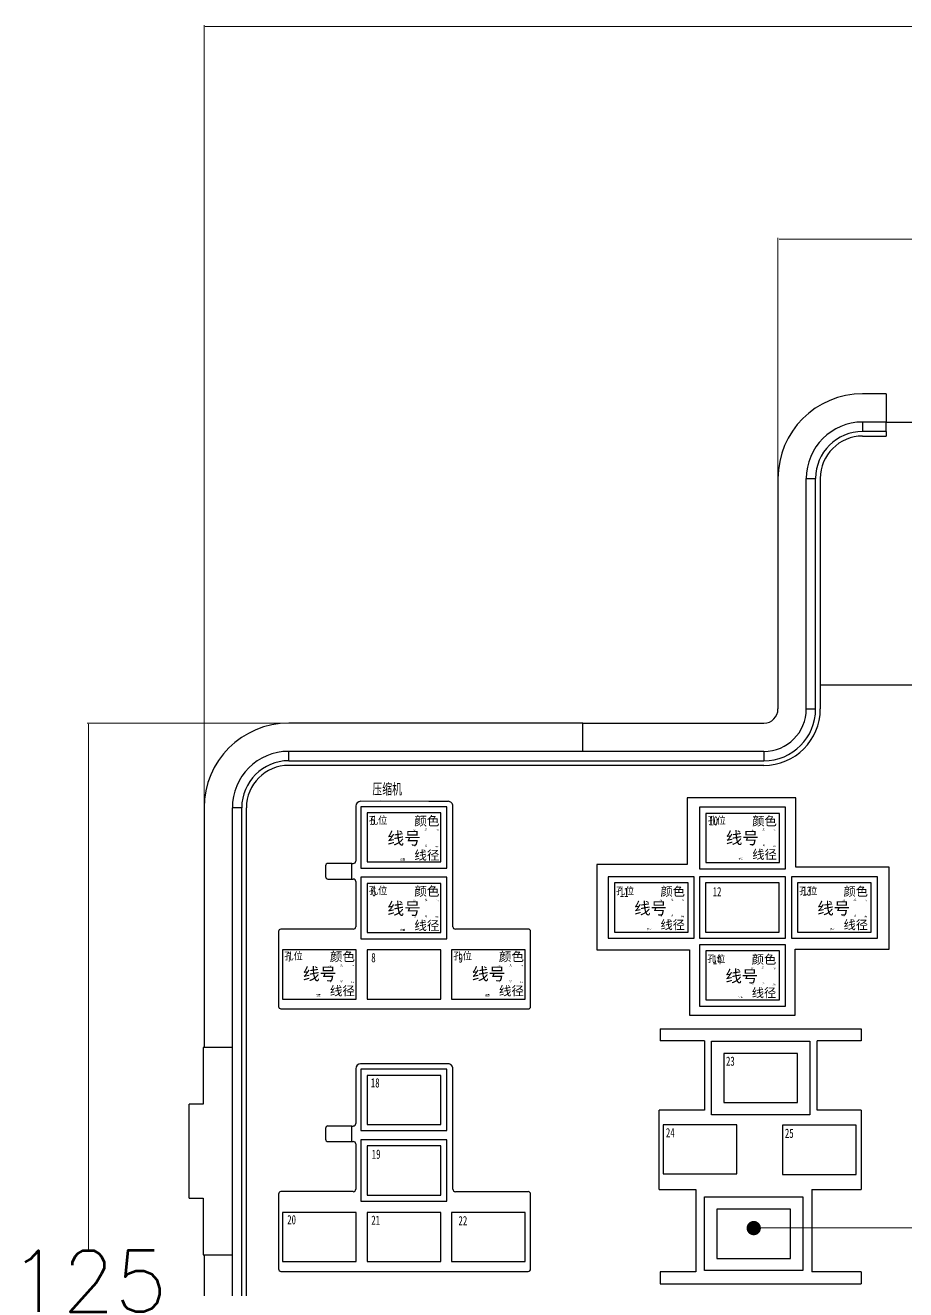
# Model space of a CAD drawing. Header units: millimetres. Extents: x -2653 to 6698, y -4403 to -42.
# Drawn here: x -2652.6 to -2509.1, y -252.4 to -46.5 of the extents above; entities that cross this region are included whole.
import ezdxf
from ezdxf.enums import TextEntityAlignment as Align

# ---------------------------------------------------------------- set-up
doc = ezdxf.new("R2010")
doc.units = ezdxf.units.MM
doc.header["$MEASUREMENT"] = 0
doc.layers.add('文字', color=3, linetype='Continuous')
doc.layers.add('轮廓线', color=7, linetype='Continuous')
for name, color, linetype, plot in [('隐藏-剥皮长度', 2, 'Continuous', False), ('隐藏-加余量', 1, 'Continuous', False), ('隐藏-备注', 1, 'Continuous', False), ('隐藏-孔位', 1, 'Continuous', False), ('隐藏-对应端子', 2, 'Continuous', False), ('隐藏-规格', 1, 'Continuous', False), ('隐藏-辅助信息', 3, 'Continuous', False), ('隐藏-防水栓', 2, 'Continuous', False)]:
    doc.layers.add(name, color=color, linetype=linetype, plot=plot)
doc.styles.add('CL', font='', dxfattribs={"height": 2})
doc.styles.get("Standard").update_dxf_attribs({"font": 'txt', "bigfont": 'gbcbig.shx'})
doc.styles.add('灯泡', font='', dxfattribs={"width": 0.7})
doc.styles.get('CL').set_extended_font_data('SimSun')
doc.styles.get('灯泡').set_extended_font_data('NSimSun')

msp = doc.modelspace()

# ---------------------------------------------------------------- linework, layer by layer
at = {"color": 0, "lineweight": -3, "ltscale": 0.084459}
for p, q in [((-2512.33, -106.52), (-2516.16, -106.52)), ((-2512.33, -111.12), (-2516.16, -111.12)), ((-2512.33, -112.65), (-2516.16, -112.65)), ((-2516.16, -113.42), (-2512.33, -113.42))]:
    msp.add_line(p, q, dxfattribs=at)
at = {"color": 0, "lineweight": -3, "ltscale": 0.101352}
for p, q in [((-2512.33, -106.52), (-2512.33, -111.12)), ((-2561.75, -164.75), (-2561.75, -160.16))]:
    msp.add_line(p, q, dxfattribs=at)
at = {"color": 0, "lineweight": -3, "ltscale": 0.033783}
for p, q in [((-2516.16, -111.12), (-2516.16, -112.65)), ((-2512.33, -112.65), (-2512.33, -111.12)), ((-2609.64, -166.28), (-2609.64, -164.75)), ((-2532.25, -164.75), (-2532.25, -166.28))]:
    msp.add_line(p, q, dxfattribs=at)
at = {"color": 0, "lineweight": -3}
for p, q in [((-2512.33, -111.12), (-2426.51, -111.12)), ((-2529.95, -120.31), (-2529.95, -157.86)), ((-2525.36, -157.86), (-2525.36, -120.31)), ((-2523.82, -157.86), (-2523.82, -120.31)), ((-2523.06, -120.31), (-2523.06, -157.86)), ((-2348.73, -154), (-2523.06, -154)), ((-2569.41, -160.16), (-2609.64, -160.16)), ((-2561.75, -160.16), (-2532.25, -160.16)), ((-2609.64, -164.75), (-2532.25, -164.75)), ((-2609.64, -166.28), (-2532.25, -166.28)), ((-2532.25, -167.05), (-2609.64, -167.05)), ((-2623.43, -173.95), (-2623.43, -213.02)), ((-2618.83, -328.19), (-2618.83, -173.95)), ((-2617.3, -328.19), (-2617.3, -173.95)), ((-2616.54, -328.2), (-2616.54, -173.95)), ((-2610.91, -206.7), (-2570.64, -206.71)), ((-2549.12, -209.93), (-2516.38, -209.93)), ((-2393.35, -242.32), (-2533.9, -242.41)), ((-2623.43, -246.74), (-2623.43, -328.2)), ((-2610.91, -249.46), (-2570.64, -249.47)), ((-2549.12, -251.51), (-2516.38, -251.51))]:
    msp.add_line(p, q, dxfattribs=at)
at = {"color": 0, "lineweight": -3, "ltscale": 0.016893}
msp.add_line((-2512.33, -112.65), (-2512.33, -113.42), dxfattribs=at)
at = {"color": 0, "lineweight": -3, "ltscale": 0.033784}
for p, q in [((-2525.36, -120.31), (-2523.82, -120.31)), ((-2525.36, -157.86), (-2523.82, -157.86)), ((-2617.3, -173.95), (-2618.83, -173.95))]:
    msp.add_line(p, q, dxfattribs=at)
at = {"color": 0, "lineweight": -3, "ltscale": 0.168919}
msp.add_line((-2561.75, -160.16), (-2569.41, -160.16), dxfattribs=at)
at = {"color": 0, "lineweight": -3, "ltscale": 0.0792}
for p, q in [((-2594.77, -172.89), (-2597.94, -172.9)), ((-2594.77, -215.65), (-2597.94, -215.66))]:
    msp.add_line(p, q, dxfattribs=at)
at = {"color": 0, "lineweight": -3, "ltscale": 0.198}
for p, q in [((-2586.85, -172.9), (-2594.77, -172.89)), ((-2586.85, -215.66), (-2594.77, -215.65))]:
    msp.add_line(p, q, dxfattribs=at)
at = {"color": 0, "lineweight": -3, "ltscale": 0.079195}
for p, q in [((-2583.68, -172.9), (-2586.85, -172.9)), ((-2583.68, -215.66), (-2586.85, -215.66))]:
    msp.add_line(p, q, dxfattribs=at)
at = {"color": 0, "lineweight": -3, "ltscale": 0.189884}
for p, q in [((-2598.73, -173.69), (-2598.73, -181.82)), ((-2598.73, -216.45), (-2598.73, -224.58))]:
    msp.add_line(p, q, dxfattribs=at)
at = {"color": 0, "lineweight": -3, "ltscale": 0.249284}
for p, q in [((-2582.89, -184.21), (-2582.89, -173.69)), ((-2582.89, -226.97), (-2582.89, -216.45))]:
    msp.add_line(p, q, dxfattribs=at)
at = {"color": 0, "lineweight": -3, "ltscale": 0.09702}
for p, q in [((-2599.37, -183.02), (-2603.25, -183.02)), ((-2599.37, -225.78), (-2603.25, -225.78))]:
    msp.add_line(p, q, dxfattribs=at)
at = {"color": 0, "lineweight": -3, "ltscale": 0.063359}
for p, q in [((-2599.37, -185.55), (-2599.37, -183.01)), ((-2599.37, -228.31), (-2599.37, -225.77))]:
    msp.add_line(p, q, dxfattribs=at)
at = {"color": 0, "lineweight": -3, "ltscale": 0.005941}
for p, q in [((-2599.37, -183.02), (-2599.13, -183.02)), ((-2599.37, -185.55), (-2599.13, -185.55)), ((-2599.37, -225.78), (-2599.13, -225.78)), ((-2599.37, -228.31), (-2599.13, -228.31))]:
    msp.add_line(p, q, dxfattribs=at)
at = {"color": 0, "lineweight": -3, "ltscale": 0.019995}
for p, q in [((-2598.73, -181.82), (-2598.73, -182.62)), ((-2598.73, -224.58), (-2598.73, -225.38))]:
    msp.add_line(p, q, dxfattribs=at)
at = {"color": 0, "lineweight": -3, "ltscale": 0.043559}
for p, q in [((-2603.64, -183.41), (-2603.64, -185.16)), ((-2603.64, -226.17), (-2603.64, -227.92))]:
    msp.add_line(p, q, dxfattribs=at)
at = {"color": 0, "lineweight": -3, "ltscale": 0.227895}
for p, q in [((-2582.9, -193.32), (-2582.89, -184.21)), ((-2582.9, -236.08), (-2582.89, -226.97))]:
    msp.add_line(p, q, dxfattribs=at)
at = {"color": 0, "lineweight": -3, "ltscale": 0.097021}
for p, q in [((-2603.25, -185.55), (-2599.37, -185.55)), ((-2603.25, -228.31), (-2599.37, -228.31))]:
    msp.add_line(p, q, dxfattribs=at)
at = {"color": 0, "lineweight": -3, "ltscale": 0.184138}
for p, q in [((-2598.73, -185.95), (-2598.74, -193.32)), ((-2598.73, -228.71), (-2598.74, -236.08))]:
    msp.add_line(p, q, dxfattribs=at)
at = {"color": 0, "lineweight": -3, "ltscale": 0.304921}
for p, q in [((-2611.31, -194.11), (-2611.31, -206.3)), ((-2611.31, -236.87), (-2611.31, -249.06))]:
    msp.add_line(p, q, dxfattribs=at)
at = {"color": 0, "lineweight": -3, "ltscale": 0.06732}
for p, q in [((-2599.13, -193.71), (-2601.83, -193.71)), ((-2599.13, -236.47), (-2601.83, -236.47))]:
    msp.add_line(p, q, dxfattribs=at)
at = {"color": 0, "lineweight": -3, "ltscale": 0.134639}
for p, q in [((-2570.65, -193.72), (-2582.5, -193.72)), ((-2570.65, -236.48), (-2582.5, -236.48))]:
    msp.add_line(p, q, dxfattribs=at)
at = {"color": 0, "lineweight": -3, "ltscale": 0.0495}
for p, q in [((-2549.12, -209.93), (-2549.12, -211.91)), ((-2549.12, -249.53), (-2549.12, -251.51)), ((-2516.38, -249.53), (-2516.38, -251.51))]:
    msp.add_line(p, q, dxfattribs=at)
msp.add_line((-2516.38, -209.93), (-2516.38, -211.91))
at = {"color": 0, "lineweight": -3, "ltscale": 0.17985}
for p, q in [((-2541.92, -211.91), (-2549.12, -211.91)), ((-2541.92, -223.19), (-2549.32, -223.19))]:
    msp.add_line(p, q, dxfattribs=at)
at = {"color": 0, "lineweight": -3, "ltscale": 0.28215}
for p, q in [((-2541.92, -211.91), (-2541.92, -223.19)), ((-2523.58, -223.19), (-2523.58, -211.91))]:
    msp.add_line(p, q, dxfattribs=at)
at = {"color": 0, "lineweight": -3, "ltscale": 0.179848}
for p, q in [((-2516.38, -211.91), (-2523.58, -211.91)), ((-2516.38, -223.19), (-2523.58, -223.19))]:
    msp.add_line(p, q, dxfattribs=at)
at = {"color": 0, "lineweight": -3, "ltscale": 0.104729}
for p, q in [((-2618.83, -213.02), (-2623.59, -213.02)), ((-2623.59, -246.74), (-2618.83, -246.74))]:
    msp.add_line(p, q, dxfattribs=at)
at = {"color": 0, "lineweight": -3, "ltscale": 0.202703}
msp.add_line((-2623.59, -213.02), (-2623.59, -222.22), dxfattribs=at)
at = {"color": 0, "lineweight": -3, "ltscale": 0.050676}
for p, q in [((-2623.59, -222.22), (-2625.88, -222.22)), ((-2625.88, -237.54), (-2623.59, -237.54))]:
    msp.add_line(p, q, dxfattribs=at)
at = {"color": 0, "lineweight": -3, "ltscale": 0.337837}
msp.add_line((-2625.88, -237.54), (-2625.88, -222.22), dxfattribs=at)
at = {"color": 0, "lineweight": -3, "ltscale": 0.323399}
for p, q in [((-2549.32, -236.13), (-2549.32, -223.19)), ((-2516.38, -223.19), (-2516.38, -236.13))]:
    msp.add_line(p, q, dxfattribs=at)
at = {"color": 0, "lineweight": -3, "ltscale": 0.18975}
for p, q in [((-2549.32, -236.13), (-2543.35, -236.13)), ((-2543.35, -249.53), (-2549.12, -249.53))]:
    msp.add_line(p, q, dxfattribs=at)
at = {"color": 0, "lineweight": -3, "ltscale": 0.33495}
for p, q in [((-2543.35, -236.13), (-2543.35, -249.53)), ((-2524.44, -236.13), (-2524.44, -249.53))]:
    msp.add_line(p, q, dxfattribs=at)
at = {"color": 0, "lineweight": -3, "ltscale": 0.2508}
for p, q in [((-2524.44, -236.13), (-2516.38, -236.13)), ((-2516.38, -249.53), (-2524.44, -249.53))]:
    msp.add_line(p, q, dxfattribs=at)
at = {"color": 0, "lineweight": -3, "ltscale": 0.202702}
msp.add_line((-2623.59, -237.54), (-2623.59, -246.74), dxfattribs=at)
at = {"color": 0, "lineweight": -3}
for points in [[(-2596.88, -182.77), (-2584.88, -182.77), (-2584.88, -174.77), (-2596.88, -174.77)], [(-2541.72, -182.87), (-2529.72, -182.87), (-2529.72, -174.87), (-2541.72, -174.87)], [(-2596.88, -194.27), (-2584.88, -194.27), (-2584.88, -186.27), (-2596.88, -186.27)], [(-2556.59, -194.19), (-2544.59, -194.19), (-2544.59, -186.19), (-2556.59, -186.19)], [(-2541.75, -194.19), (-2529.75, -194.19), (-2529.75, -186.19), (-2541.75, -186.19)], [(-2526.77, -194.19), (-2514.77, -194.19), (-2514.77, -186.19), (-2526.77, -186.19)], [(-2610.64, -205.1), (-2598.64, -205.1), (-2598.64, -197.1), (-2610.64, -197.1)], [(-2596.88, -205.1), (-2584.88, -205.1), (-2584.88, -197.1), (-2596.88, -197.1)], [(-2583.11, -205.1), (-2571.11, -205.1), (-2571.11, -197.1), (-2583.11, -197.1)], [(-2541.72, -205.25), (-2529.72, -205.25), (-2529.72, -197.25), (-2541.72, -197.25)], [(-2538.76, -221.96), (-2526.76, -221.96), (-2526.76, -213.96), (-2538.76, -213.96)], [(-2596.88, -225.53), (-2584.88, -225.53), (-2584.88, -217.53), (-2596.88, -217.53)], [(-2548.68, -233.57), (-2536.68, -233.57), (-2536.68, -225.57), (-2548.68, -225.57)], [(-2529.22, -233.66), (-2517.22, -233.66), (-2517.22, -225.66), (-2529.22, -225.66)], [(-2596.88, -237.03), (-2584.88, -237.03), (-2584.88, -229.03), (-2596.88, -229.03)], [(-2610.64, -247.86), (-2598.64, -247.86), (-2598.64, -239.86), (-2610.64, -239.86)], [(-2596.88, -247.86), (-2584.88, -247.86), (-2584.88, -239.86), (-2596.88, -239.86)], [(-2583.11, -247.86), (-2571.11, -247.86), (-2571.11, -239.86), (-2583.11, -239.86)], [(-2539.9, -247.34), (-2527.9, -247.34), (-2527.9, -239.34), (-2539.9, -239.34)]]:
    msp.add_lwpolyline(points, close=True, dxfattribs=at)
for points in [[(-2540.76, -211.96), (-2524.76, -211.96), (-2524.76, -223.96), (-2540.76, -223.96)], [(-2541.9, -237.34), (-2525.9, -237.34), (-2525.9, -249.34), (-2541.9, -249.34)]]:
    msp.add_lwpolyline(points, close=True)
for centre, radius, start, end in [((-2516.16, -120.31), 13.79, 90, 180), ((-2516.16, -120.31), 9.19, 90, 180), ((-2516.16, -120.31), 7.66, 90, 180), ((-2516.16, -120.31), 6.9, 90, 180), ((-2532.25, -157.86), 6.9, 270, 0), ((-2532.25, -157.86), 2.3, 270, 0), ((-2532.25, -157.86), 8.43, 270, 0), ((-2532.25, -157.86), 9.19, 270, 0), ((-2609.64, -173.95), 13.79, 90, 180), ((-2609.64, -173.95), 9.19, 90, 180), ((-2609.64, -173.95), 7.66, 90, 180), ((-2609.64, -173.95), 6.9, 90, 180), ((-2597.94, -173.69), 0.792, 89.9804, 179.9804), ((-2583.68, -173.69), 0.792, 359.9804, 89.994), ((-2603.25, -183.41), 0.396, 89.9804, 179.9804), ((-2599.13, -182.62), 0.396, 269.9804, 359.9804), ((-2603.25, -185.16), 0.396, 179.9804, 269.9804), ((-2599.13, -185.95), 0.396, 359.9804, 89.9804), ((-2599.13, -193.32), 0.396, 269.9804, 359.9804), ((-2582.5, -193.32), 0.396, 179.9804, 269.9804), ((-2610.91, -194.11), 0.396, 94.0407, 179.9804), ((-2570.65, -194.11), 0.396, 359.9804, 89.9804), ((-2610.91, -206.3), 0.396, 179.9804, 269.9804), ((-2570.65, -206.31), 0.396, 269.9804, 359.9804), ((-2597.94, -216.45), 0.792, 89.9804, 179.9804), ((-2583.68, -216.45), 0.792, 359.9804, 89.994), ((-2603.25, -226.17), 0.396, 89.9804, 179.9804), ((-2599.13, -225.38), 0.396, 269.9804, 359.9804), ((-2603.25, -227.92), 0.396, 179.9804, 269.9804), ((-2599.13, -228.71), 0.396, 359.9804, 89.9804), ((-2610.91, -236.87), 0.396, 94.0407, 179.9804), ((-2599.13, -236.08), 0.396, 269.9804, 359.9804), ((-2582.5, -236.08), 0.396, 179.9804, 269.9804), ((-2570.65, -236.87), 0.396, 359.9804, 89.9804), ((-2610.91, -249.06), 0.396, 179.9804, 269.9804), ((-2570.65, -249.07), 0.396, 269.9804, 359.9804)]:
    msp.add_arc(centre, radius, start, end, dxfattribs=at)
for points in [[(-2533.9, -242.41), (-2535.05, -242.18), (-2535.06, -242.52), (-2535.07, -242.41)], [(-2533.9, -242.41), (-2535.06, -242.52), (-2535.02, -242.74), (-2535.05, -242.63)], [(-2533.9, -242.41), (-2534.87, -241.76), (-2535.05, -242.18), (-2534.98, -241.96)], [(-2533.9, -242.41), (-2535.02, -242.74), (-2534.93, -242.96), (-2534.98, -242.85)], [(-2533.9, -242.41), (-2534.93, -242.96), (-2534.8, -243.15), (-2534.87, -243.05)], [(-2533.9, -242.41), (-2534.55, -241.44), (-2534.87, -241.76), (-2534.73, -241.58)], [(-2533.9, -242.41), (-2534.8, -243.15), (-2534.64, -243.31), (-2534.73, -243.23)], [(-2533.9, -242.41), (-2534.64, -243.31), (-2534.45, -243.44), (-2534.55, -243.38)], [(-2533.9, -242.41), (-2534.13, -241.26), (-2534.55, -241.44), (-2534.35, -241.33)], [(-2533.9, -242.41), (-2534.45, -243.44), (-2534.24, -243.52), (-2534.35, -243.48)], [(-2533.9, -242.41), (-2534.24, -243.52), (-2534.02, -243.57), (-2534.13, -243.55)], [(-2533.9, -242.41), (-2533.79, -243.57), (-2534.13, -241.26), (-2533.9, -241.24)], [(-2533.9, -242.41), (-2534.02, -243.57), (-2533.79, -243.57), (-2533.9, -243.57)], [(-2533.67, -241.26), (-2533.9, -241.24), (-2533.67, -243.55), (-2533.79, -243.57)], [(-2533.67, -241.26), (-2533.67, -243.55), (-2533.45, -241.33), (-2533.56, -243.52)], [(-2533.56, -243.52), (-2533.45, -243.48), (-2533.45, -241.33), (-2533.35, -243.44)], [(-2533.45, -241.33), (-2533.35, -243.44), (-2533.25, -241.44), (-2533.25, -243.38)], [(-2533.08, -241.58), (-2533.25, -241.44), (-2533.08, -243.23), (-2533.16, -243.31)], [(-2533.25, -241.44), (-2533.25, -243.38), (-2533.16, -243.31)], [(-2533.08, -241.58), (-2533.08, -243.23), (-2532.93, -241.76), (-2533, -243.15)], [(-2533, -243.15), (-2532.93, -243.05), (-2532.93, -241.76), (-2532.87, -242.96)], [(-2532.93, -241.76), (-2532.87, -242.96), (-2532.82, -241.96), (-2532.82, -242.85)], [(-2532.76, -242.18), (-2532.82, -241.96), (-2532.76, -242.63), (-2532.78, -242.74)], [(-2532.82, -241.96), (-2532.82, -242.85), (-2532.78, -242.74)], [(-2532.76, -242.18), (-2532.76, -242.63), (-2532.73, -242.41), (-2532.74, -242.52)]]:
    msp.add_solid(points, dxfattribs=at)
at = {"layer": '轮廓线', "lineweight": 0}
for p, q in [((-2623.43, -173.88), (-2623.43, -46.5)), ((-2623.25, -46.68), (-2475.16, -46.68)), ((-2529.95, -120.25), (-2529.95, -81.13)), ((-2529.77, -81.31), (-2429.29, -81.31)), ((-2609.7, -160.16), (-2642.45, -160.16)), ((-2642.27, -160.34), (-2642.27, -245.97))]:
    msp.add_line(p, q, dxfattribs=at)
at = {"layer": '轮廓线', "color": 0, "lineweight": -3}
for p, q in [((-2544.77, -172.32), (-2544.77, -183.2)), ((-2527.05, -172.32), (-2544.77, -172.32)), ((-2527.05, -183.6), (-2527.05, -172.32)), ((-2544.77, -183.2), (-2559.47, -183.2)), ((-2559.47, -183.2), (-2559.47, -197.1)), ((-2511.83, -183.6), (-2527.05, -183.6)), ((-2511.83, -196.97), (-2511.83, -183.6)), ((-2599.13, -193.71), (-2610.94, -193.71)), ((-2570.26, -206.31), (-2570.25, -194.11)), ((-2559.47, -197.1), (-2544.37, -197.1)), ((-2544.37, -197.1), (-2544.37, -207.72)), ((-2527.18, -207.72), (-2527.18, -196.97)), ((-2527.18, -196.97), (-2511.83, -196.97)), ((-2544.37, -207.72), (-2527.18, -207.72)), ((-2599.13, -236.47), (-2610.94, -236.47)), ((-2570.26, -249.07), (-2570.25, -236.87))]:
    msp.add_line(p, q, dxfattribs=at)
for points in [[(-2597.88, -183.77), (-2583.88, -183.77), (-2583.88, -173.77), (-2597.88, -173.77)], [(-2542.72, -183.87), (-2528.72, -183.87), (-2528.72, -173.87), (-2542.72, -173.87)], [(-2597.88, -195.27), (-2583.88, -195.27), (-2583.88, -185.27), (-2597.88, -185.27)], [(-2557.59, -195.19), (-2543.59, -195.19), (-2543.59, -185.19), (-2557.59, -185.19)], [(-2542.75, -195.19), (-2528.75, -195.19), (-2528.75, -185.19), (-2542.75, -185.19)], [(-2527.77, -195.19), (-2513.77, -195.19), (-2513.77, -185.19), (-2527.77, -185.19)], [(-2542.72, -206.25), (-2528.72, -206.25), (-2528.72, -196.25), (-2542.72, -196.25)], [(-2597.88, -226.53), (-2583.88, -226.53), (-2583.88, -216.53), (-2597.88, -216.53)], [(-2597.88, -238.03), (-2583.88, -238.03), (-2583.88, -228.03), (-2597.88, -228.03)]]:
    msp.add_lwpolyline(points, close=True, dxfattribs=at)
at = {"layer": '轮廓线', "lineweight": 0}
for points in [[(-2623.25, -46.65), (-2623.25, -46.71), (-2623.43, -46.68)], [(-2529.77, -81.28), (-2529.77, -81.34), (-2529.95, -81.31)], [(-2642.3, -160.34), (-2642.24, -160.34), (-2642.27, -160.16)]]:
    msp.add_solid(points, dxfattribs=at)

# ---------------------------------------------------------------- texts
at = {"color": 0, "lineweight": -3, "char_height": 1.5, "width": 3.6791, "attachment_point": 1, "style": '灯泡'}
for s, insert in [('5', (-2596.27, -175.24)), ('10', (-2541.15, -175.33)), ('6', (-2596.12, -186.86)), ('11', (-2555.75, -186.96)), ('12', (-2540.59, -186.87)), ('13', (-2525.97, -186.76)), ('7', (-2609.89, -197.53)), ('8', (-2596.2, -197.61)), ('9', (-2581.99, -197.68)), ('14', (-2540.59, -197.94)), ('23', (-2538.42, -214.47)), ('18', (-2596.27, -218)), ('24', (-2548.21, -226.11)), ('25', (-2528.83, -226.21)), ('19', (-2596.12, -229.62)), ('20', (-2609.89, -240.29)), ('21', (-2596.2, -240.37)), ('22', (-2581.99, -240.44))]:
    msp.add_mtext(s, dxfattribs=dict(at, insert=insert))
at = {"layer": '文字', "lineweight": 0}
msp.add_text('压缩机', height=2, dxfattribs=at).set_placement((-2596.01, -171.96))
at = {"layer": '轮廓线', "lineweight": 0, "insert": (-2642.27, -251.06), "char_height": 10, "attachment_point": 5}
msp.add_mtext('\\A1;125', dxfattribs=at)
at = {"layer": '轮廓线', "color": 7, "style": 'CL', "flags": 4}
for tag, text, height, p in [('颜色', 'NC', 1.5, (-2585.1, -176.09)), ('颜色', 'NC', 1.465, (-2530.15, -176.11)), ('线径', '0.5', 1.5, (-2585.1, -181.67)), ('线径', '0.5', 1.465, (-2530.15, -181.55)), ('颜色', 'NC', 1.5, (-2585.1, -187.54)), ('颜色', 'NC', 1.462, (-2545.11, -187.57)), ('颜色', 'NC', 1.462, (-2515.29, -187.57)), ('线径', '0.5', 1.5, (-2585.1, -193.12)), ('线径', '0.5', 1.462, (-2545.11, -193.01)), ('线径', '0.5', 1.462, (-2515.29, -193.01)), ('颜色', 'NC', 1.5, (-2598.86, -198.19)), ('颜色', 'NC', 1.5, (-2571.33, -198.19)), ('颜色', 'NC', 1.462, (-2530.24, -198.64)), ('线径', '0.5', 1.5, (-2598.86, -203.77)), ('线径', '0.5', 1.5, (-2571.33, -203.77)), ('线径', '0.5', 1.462, (-2530.24, -204.08))]:
    msp.add_attdef(tag, text=text, height=height, dxfattribs=at).set_placement(p, align=Align.MIDDLE_RIGHT)
for height, p in [(2, (-2590.85, -178.91)), (1.953, (-2535.77, -178.86)), (2, (-2590.85, -190.36)), (1.95, (-2550.71, -190.32)), (1.95, (-2520.89, -190.32)), (2, (-2604.62, -201.01)), (2, (-2577.08, -201.01)), (1.95, (-2535.85, -201.39))]:
    msp.add_attdef('线号', text='300', height=height, dxfattribs=at).set_placement(p, align=Align.MIDDLE_CENTER)
at = {"layer": '隐藏-剥皮长度', "color": 2, "style": 'CL', "width": 0.9, "flags": 4}
for height, p in [(0.1, (-2585.24, -177.67)), (0.0977, (-2530.29, -177.65)), (0.1, (-2585.24, -189.12)), (0.0975, (-2545.24, -189.11)), (0.0975, (-2515.42, -189.11)), (0.1, (-2599, -199.77)), (0.1, (-2571.47, -199.77)), (0.0975, (-2530.38, -200.18))]:
    msp.add_attdef('剥皮', text='', height=height, dxfattribs=at).set_placement(p, align=Align.MIDDLE_RIGHT)
at = {"layer": '隐藏-加余量', "color": 1, "style": 'CL', "width": 0.9, "flags": 4}
for height, p in [(0.1, (-2585.24, -177.53)), (0.0977, (-2530.29, -177.51)), (0.1, (-2585.24, -188.98)), (0.0975, (-2545.24, -188.98)), (0.0975, (-2515.42, -188.98)), (0.1, (-2599, -199.63)), (0.1, (-2571.47, -199.63)), (0.0975, (-2530.38, -200.05))]:
    msp.add_attdef('加余量', text='', height=height, dxfattribs=at).set_placement(p, align=Align.MIDDLE_RIGHT)
at = {"layer": '隐藏-备注', "color": 1, "style": 'CL', "width": 0.9, "flags": 5}
for height, p in [(0.1, (-2587.28, -180.27)), (0.0977, (-2532.28, -180.19)), (0.1, (-2587.28, -191.72)), (0.0975, (-2547.23, -191.65)), (0.0975, (-2517.41, -191.65)), (0.1, (-2601.04, -202.37)), (0.1, (-2573.51, -202.37)), (0.0975, (-2532.36, -202.72))]:
    msp.add_attdef('备注', text='', height=height, dxfattribs=at).set_placement(p, align=Align.MIDDLE_CENTER)
at = {"layer": '隐藏-孔位', "color": 6, "style": 'CL', "width": 0.9, "flags": 4}
for height, p in [(1.2, (-2596.61, -175.99)), (1.17, (-2541.39, -176)), (1.2, (-2596.61, -187.43)), (1.17, (-2556.32, -187.47)), (1.17, (-2526.5, -187.47)), (1.2, (-2610.37, -198.09)), (1.2, (-2582.83, -198.09)), (1.17, (-2541.46, -198.54))]:
    msp.add_attdef('孔位', text='', height=height, dxfattribs=at).set_placement(p, align=Align.MIDDLE_LEFT)
at = {"layer": '隐藏-对应端子', "color": 2, "style": 'CL', "width": 0.9, "flags": 4}
for height, p in [(0.1, (-2588.93, -177.68)), (0.0977, (-2533.89, -177.66)), (0.1, (-2588.93, -189.13)), (0.0975, (-2548.83, -189.13)), (0.0975, (-2519.01, -189.13)), (0.1, (-2602.69, -199.78)), (0.1, (-2575.15, -199.78)), (0.0975, (-2533.97, -200.19))]:
    msp.add_attdef('对应簧片', text='', height=height, dxfattribs=at).set_placement(p, align=Align.MIDDLE_RIGHT)
at = {"layer": '隐藏-规格', "color": 1, "style": 'CL', "width": 0.9, "flags": 5}
for height, p in [(0.2, (-2585.24, -180.28)), (0.195, (-2530.29, -180.2)), (0.2, (-2585.24, -191.73)), (0.195, (-2545.24, -191.66)), (0.195, (-2515.42, -191.66)), (0.2, (-2599, -202.38)), (0.2, (-2571.47, -202.38)), (0.195, (-2530.38, -202.73))]:
    msp.add_attdef('规格', text='', height=height, dxfattribs=at).set_placement(p, align=Align.MIDDLE_RIGHT)
at = {"layer": '隐藏-辅助信息', "color": 3, "style": 'CL', "width": 0.9, "flags": 5}
for tag, height, p in [('供方编码', 0.1, (-2587.28, -177.66)), ('编码', 0.1, (-2587.28, -177.52)), ('供方编码', 0.0977, (-2532.28, -177.64)), ('编码', 0.0977, (-2532.28, -177.51)), ('供方编码', 0.1, (-2587.28, -189.1)), ('编码', 0.1, (-2587.28, -188.97)), ('供方编码', 0.0975, (-2547.23, -189.1)), ('编码', 0.0975, (-2547.23, -188.97)), ('供方编码', 0.0975, (-2517.41, -189.1)), ('编码', 0.0975, (-2517.41, -188.97)), ('供方编码', 0.1, (-2601.04, -199.76)), ('编码', 0.1, (-2601.04, -199.62)), ('供方编码', 0.1, (-2573.51, -199.76)), ('编码', 0.1, (-2573.51, -199.62)), ('供方编码', 0.0975, (-2532.36, -200.17)), ('编码', 0.0975, (-2532.36, -200.04))]:
    msp.add_attdef(tag, text='', height=height, dxfattribs=at).set_placement(p, align=Align.MIDDLE_CENTER)
at = {"layer": '隐藏-辅助信息', "color": 2, "style": 'CL', "width": 0.9, "flags": 5}
for tag, text, height, p in [('辅助', '辅助件', 0.1, (-2587.28, -177.38)), ('辅助', '辅助件', 0.0977, (-2532.28, -177.37)), ('标识管', '', 0.1, (-2587.28, -180.03)), ('标识管', '', 0.0977, (-2532.28, -179.95)), ('辅助', '辅助件', 0.1, (-2587.28, -188.83)), ('辅助', '辅助件', 0.0975, (-2547.23, -188.83)), ('辅助', '辅助件', 0.0975, (-2517.41, -188.83)), ('标识管', '', 0.1, (-2587.28, -191.48)), ('标识管', '', 0.0975, (-2547.23, -191.41)), ('标识管', '', 0.0975, (-2517.41, -191.41)), ('辅助', '辅助件', 0.1, (-2601.04, -199.48)), ('辅助', '辅助件', 0.1, (-2573.51, -199.48)), ('辅助', '辅助件', 0.0975, (-2532.36, -199.9)), ('标识管', '', 0.1, (-2601.04, -202.13)), ('标识管', '', 0.1, (-2573.51, -202.13)), ('标识管', '', 0.0975, (-2532.36, -202.48))]:
    msp.add_attdef(tag, text=text, height=height, dxfattribs=at).set_placement(p, align=Align.MIDDLE_CENTER)
at = {"layer": '隐藏-辅助信息', "color": 3, "style": 'CL', "width": 0.9, "flags": 5}
for tag, text, height, p in [('线种', 'FLRY', 0.1, (-2588.93, -180.15)), ('工位', '', 0.1, (-2588.93, -180.27)), ('线种', 'FLRY', 0.0977, (-2533.89, -180.08)), ('工位', '', 0.0977, (-2533.89, -180.19)), ('线种', 'FLRY', 0.0975, (-2548.83, -191.53)), ('线种', 'FLRY', 0.0975, (-2519.01, -191.53)), ('线种', 'FLRY', 0.1, (-2588.93, -191.6)), ('工位', '', 0.1, (-2588.93, -191.72)), ('工位', '', 0.0975, (-2548.83, -191.65)), ('工位', '', 0.0975, (-2519.01, -191.65)), ('线种', 'FLRY', 0.1, (-2602.69, -202.25)), ('工位', '', 0.1, (-2602.69, -202.37)), ('线种', 'FLRY', 0.1, (-2575.15, -202.25)), ('工位', '', 0.1, (-2575.15, -202.37)), ('线种', 'FLRY', 0.0975, (-2533.97, -202.6)), ('工位', '', 0.0975, (-2533.97, -202.72))]:
    msp.add_attdef(tag, text=text, height=height, dxfattribs=at).set_placement(p, align=Align.MIDDLE_RIGHT)
at = {"layer": '隐藏-辅助信息', "color": 1, "style": 'CL', "width": 0.9, "flags": 5}
for height, p in [(0.1, (-2587.28, -180.15)), (0.0977, (-2532.28, -180.08)), (0.0975, (-2547.23, -191.53)), (0.0975, (-2517.41, -191.53)), (0.1, (-2587.28, -191.6)), (0.1, (-2601.04, -202.25)), (0.1, (-2573.51, -202.25)), (0.0975, (-2532.36, -202.6))]:
    msp.add_attdef('选项', text='ALL', height=height, dxfattribs=at).set_placement(p, align=Align.MIDDLE_CENTER)
at = {"layer": '隐藏-辅助信息', "color": 4, "style": 'CL', "width": 0.9, "flags": 4}
for height, p in [(0.3, (-2591.08, -182.38)), (0.293, (-2535.99, -182.25)), (0.292, (-2550.93, -193.71)), (0.292, (-2521.11, -193.71)), (0.3, (-2591.08, -193.83)), (0.3, (-2604.84, -204.48)), (0.3, (-2577.3, -204.48)), (0.292, (-2536.07, -204.78))]:
    msp.add_attdef('位置', text='ABC', height=height, dxfattribs=at).set_placement(p, align=Align.MIDDLE_CENTER)
at = {"layer": '隐藏-防水栓', "color": 2, "style": 'CL', "width": 0.9, "flags": 4}
for height, p in [(0.1, (-2588.93, -177.53)), (0.0977, (-2533.89, -177.51)), (0.1, (-2588.93, -188.98)), (0.0975, (-2548.83, -188.98)), (0.0975, (-2519.01, -188.98)), (0.1, (-2602.69, -199.63)), (0.1, (-2575.15, -199.63)), (0.0975, (-2533.97, -200.05))]:
    msp.add_attdef('防水栓', text='', height=height, dxfattribs=at).set_placement(p, align=Align.MIDDLE_RIGHT)

doc.saveas('drawing.dxf')
